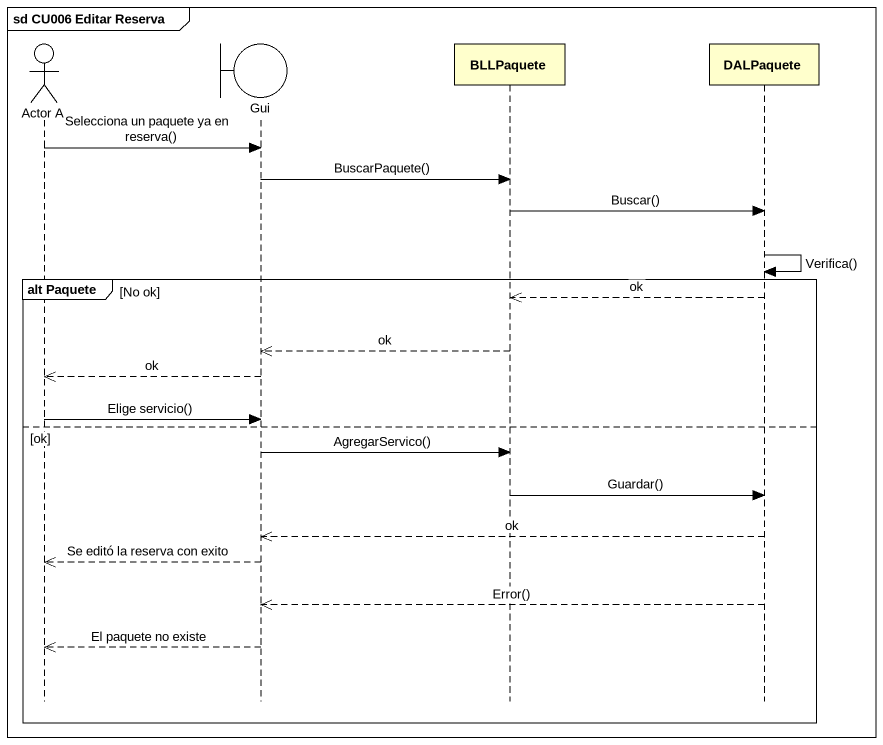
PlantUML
@startuml
mainframe sd CU006 Editar Reserva
hide footbox
actor "Actor A" as Actor_A
boundary Gui
participant BLLPaquete
participant DALPaquete

Actor_A -> Gui : Selecciona un paquete ya en reserva()
Gui -> BLLPaquete : BuscarPaquete()
BLLPaquete -> DALPaquete : Buscar()
DALPaquete -> DALPaquete : Verifica()
group alt Paquete [No ok]
  DALPaquete -->> BLLPaquete : ok
  BLLPaquete -->> Gui : ok
  Gui -->> Actor_A : ok
  Actor_A -> Gui : Elige servicio()
else ok
  Gui -> BLLPaquete : AgregarServico()
  BLLPaquete -> DALPaquete : Guardar()
  DALPaquete -->> Gui : ok
  Gui -->> Actor_A : Se editó la reserva con exito
  DALPaquete -->> Gui : Error()
  Gui -->> Actor_A : El paquete no existe
end
@enduml
